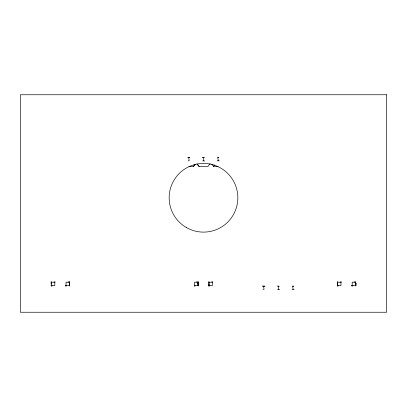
<?xml version="1.0" encoding="UTF-8"?>
<svg xmlns="http://www.w3.org/2000/svg" width="407" height="407" viewBox="0 0 407 407"><rect width="100%" height="100%" fill="white"/><g stroke="black" fill="none" stroke-linecap="round" stroke-linejoin="round"><path stroke-width="0.61" d="M52.284 285.887L51.14 285.887L51.46 285.49L51.521 282.183L51.14 281.883L51.14 284.172M54.004 281.883L55.149 281.883L54.833 282.28L54.772 285.592L51.46 285.49M66.824 285.887L65.68 285.887L65.995 285.49L66.056 282.183L69.368 282.28L69.683 281.883L67.969 281.883M69.683 281.883L69.683 285.887L69.307 285.592L69.368 282.28M195.37 285.887L194.225 285.887L194.546 285.49L194.607 282.183L197.919 282.28L198.234 281.883L196.515 281.883M198.234 281.883L198.234 285.887L197.858 285.592L197.919 282.28M209.122 284.437L209.142 285.592L208.766 285.887L209.081 285.49L209.142 282.183L208.766 281.883L208.766 285.887L209.91 285.887M211.63 281.883L212.775 281.883L212.454 282.28L212.393 285.592L209.081 285.49M337.693 285.592L337.317 285.887L337.632 285.49L337.693 282.183L337.317 281.883L337.317 285.887L338.461 285.887M340.176 281.883L341.32 281.883L341.005 282.28L340.944 285.592L337.632 285.49M352.996 285.887L351.852 285.887L352.167 285.49L352.228 282.183L355.54 282.28L355.86 281.883L354.141 281.883M355.86 283.292L355.86 285.887L355.479 285.592L355.54 282.28M198.234 284.147L198.178 284.569L198.234 283.135M197.827 283.481L197.934 282.26M198.234 283.292L198.178 284.585L198.234 283.399M69.683 283.399L69.628 284.142M355.86 283.399L355.799 284.142M69.683 284.147L69.683 284.427M355.86 284.147L355.86 284.427M218.035 166.519L213.629 166.519L214.403 164.891M69.683 284.244L69.628 284.585L69.683 283.292M355.86 284.244L355.799 284.585L355.799 283.328M188.965 166.519L193.371 166.519L195.146 164.275M210.114 163.578L207.906 166.519L199.094 166.519L196.947 163.853M193.371 166.519L195.157 164.296M51.14 285.887L51.521 285.592M65.68 285.887L66.056 285.592M194.225 285.887L194.607 285.592M351.852 285.887L352.228 285.592M187.673 157.55L189.774 157.611M202.213 157.55L204.314 157.611M188.151 160.892L189.169 160.704L188.756 157.804M218.849 157.611L217.831 157.804L218.244 160.704L219.327 160.958M202.686 160.892L204.787 160.958M217.226 160.892L218.244 160.704M262.54 286.207L264.647 286.269M279.182 286.269L278.164 286.462L278.571 289.362L279.655 289.616M263.019 289.55L264.036 289.362L263.629 286.462M293.722 286.269L292.704 286.462L293.111 289.362L294.195 289.616M277.554 289.55L278.571 289.362M292.094 289.55L293.111 289.362M188.355 157.423L189.576 157.423M202.89 157.423L204.111 157.423M217.424 157.423L218.645 157.423M262.612 286.08L265.054 286.08M277.147 286.08L278.978 286.08M292.297 286.08L293.518 286.08M337.693 282.183L341.005 282.28M352.167 285.49L355.479 285.592M209.142 282.183L212.454 282.28M194.546 285.49L197.858 285.592M51.521 282.183L54.833 282.28M65.995 285.49L69.307 285.592M337.317 281.883L337.622 282.137M208.766 281.883L209.076 282.137M51.14 281.883L51.45 282.137M211.793 164.067L213.629 166.519M197.807 164.804L199.094 166.519M355.86 283.837L355.86 283.491L355.86 283.867M198.234 283.837L198.234 283.491L198.234 283.867M69.683 283.837L69.683 283.491L69.683 283.867M203.297 157.804L203.703 160.704M198.423 285.47L197.995 285.882A2.864 2.864 0 0 0 198.423 285.47M69.739 285.617L69.444 285.882A2.864 2.864 0 0 0 69.739 285.617M355.911 285.617L355.616 285.882A2.864 2.864 0 0 0 355.911 285.617M386.65 94.755L20.35 94.755L20.35 312.245L386.65 312.245L386.65 94.755M352.096 285.882L351.796 285.617A2.864 2.864 0 0 0 352.091 285.882M337.556 285.882L337.261 285.617A2.864 2.864 0 0 0 337.556 285.882M209.005 285.882L208.577 285.47A2.864 2.864 0 0 0 209.005 285.882M194.47 285.882L194.317 285.755A2.864 2.864 0 0 0 194.47 285.882M65.919 285.882L65.766 285.755A2.864 2.864 0 0 0 65.919 285.882M51.384 285.882L51.089 285.617A2.864 2.864 0 0 0 51.384 285.882M186.33 227.518A34.341 34.341 0 0 0 237.841 197.777A34.341 34.341 0 0 0 186.33 168.035A34.341 34.341 0 0 0 186.33 227.518"/></g></svg>
